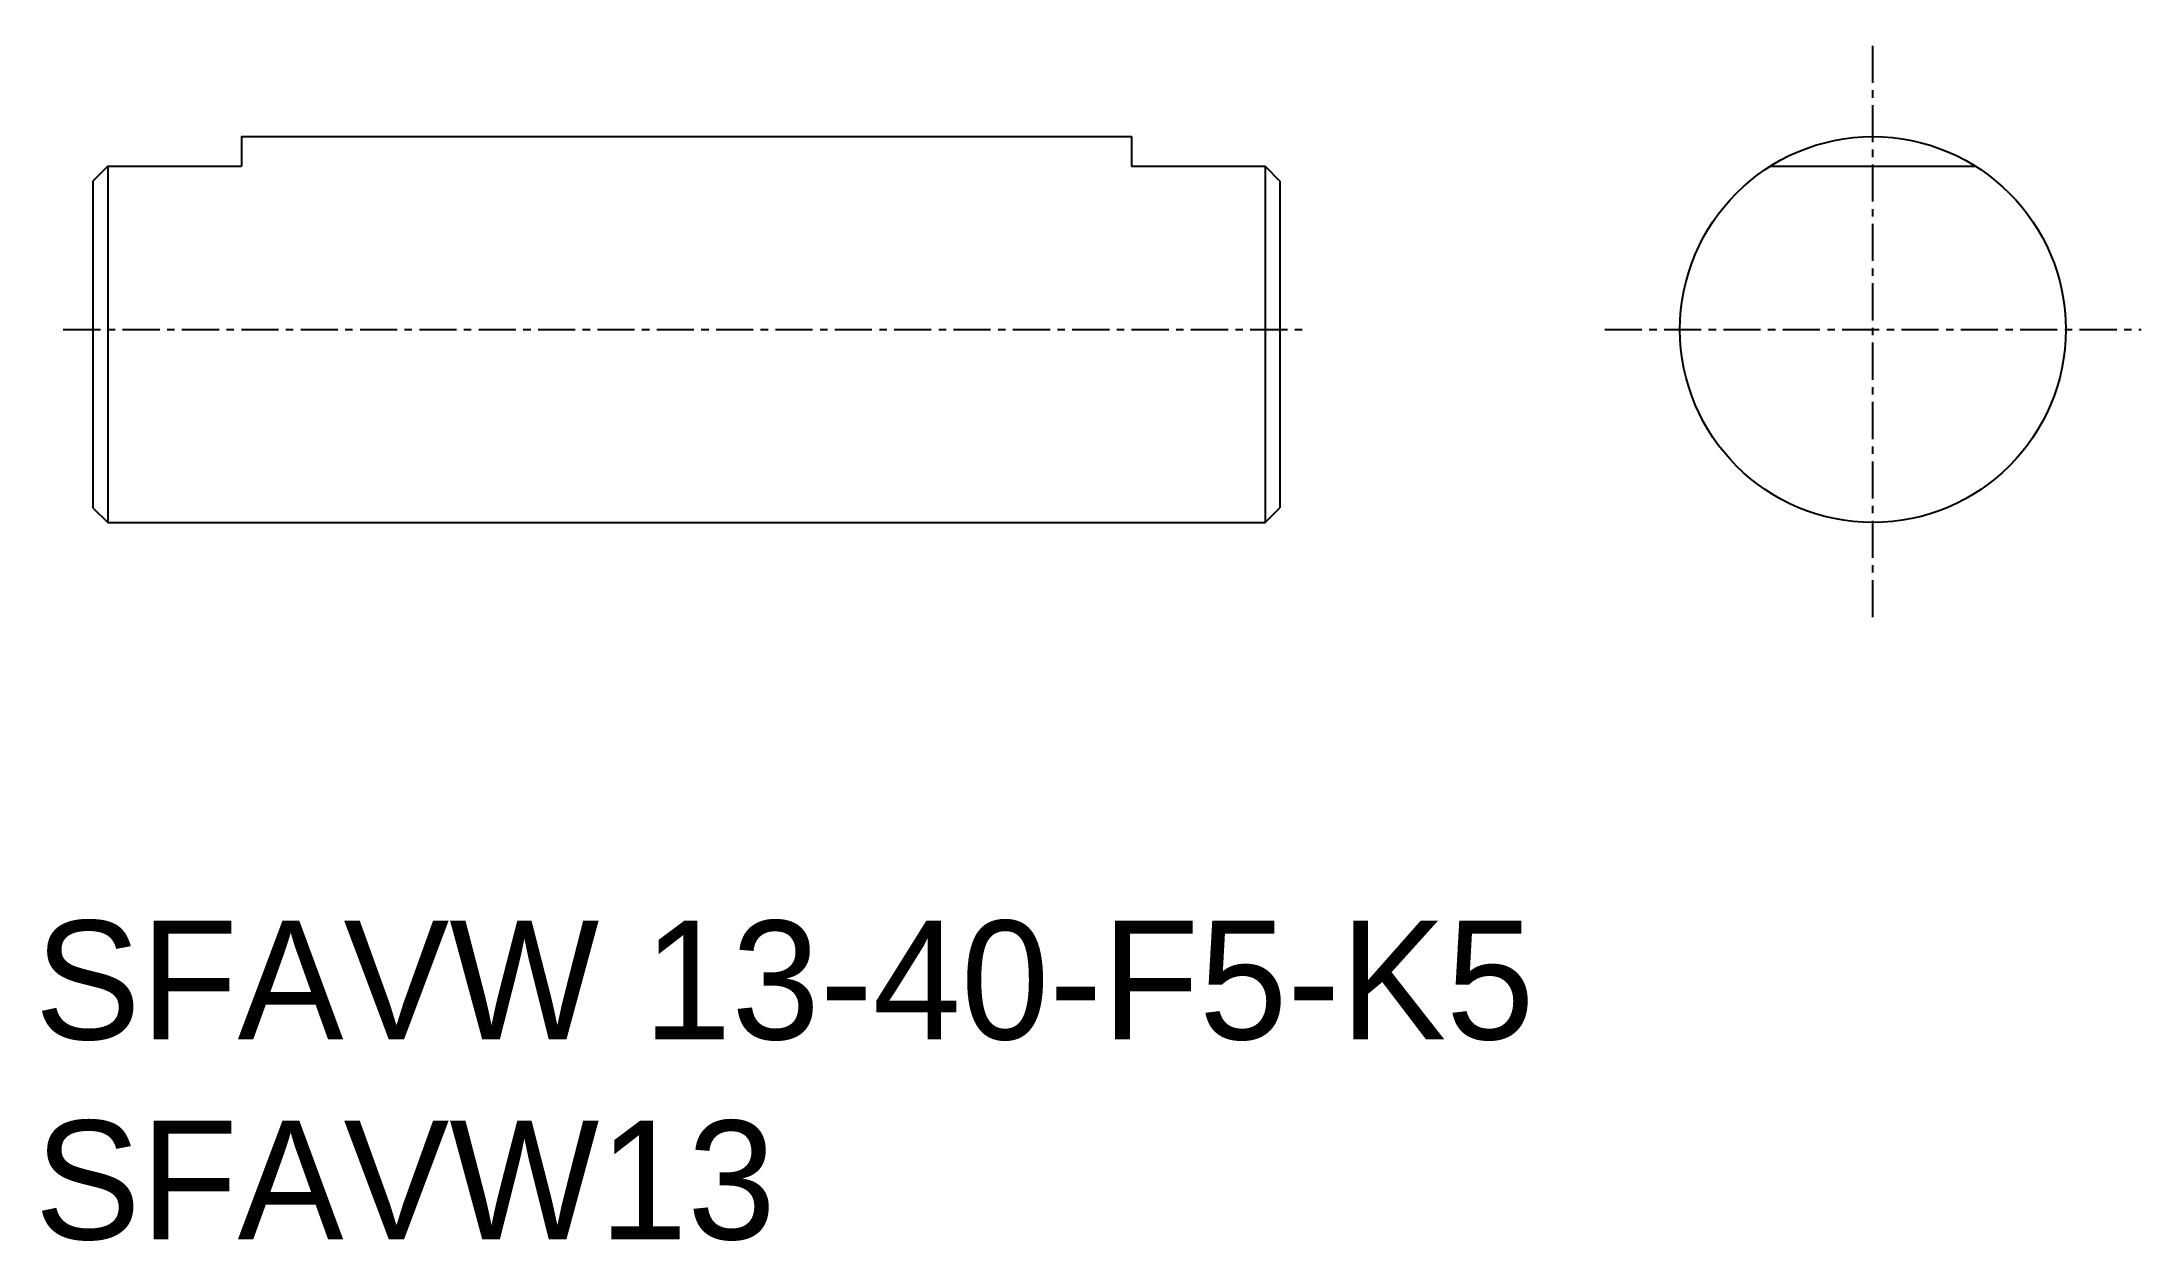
# Model space of a CAD drawing. Extents: x 134.2 to 204.9, y 126 to 166.4.
import ezdxf

# ---------------------------------------------------------------- set-up
doc = ezdxf.new("R2010")
doc.units = 0
doc.linetypes.add('CENTER', pattern=[2, 1.25, -0.25, 0.25, -0.25])
doc.layers.get('0').update_dxf_attribs({"linetype": 'CONTINUOUS'})
doc.layers.add('CENTER', color=1, linetype='CENTER')

msp = doc.modelspace()

# ---------------------------------------------------------------- linework, layer by layer
at = {"color": 7, "linetype": 'CONTINUOUS'}
for p, q in [((140.889, 163.166), (170.889, 163.166)), ((140.889, 163.166), (140.889, 162.166)), ((170.889, 163.166), (170.889, 162.166)), ((136.389, 162.166), (135.889, 161.666)), ((136.389, 162.166), (136.389, 150.166)), ((136.389, 162.166), (140.889, 162.166)), ((170.889, 162.166), (175.389, 162.166)), ((175.389, 162.166), (175.389, 150.166)), ((175.389, 162.166), (175.889, 161.666)), ((192.404, 162.166), (199.332, 162.166)), ((135.889, 161.666), (135.889, 150.666)), ((175.889, 161.666), (175.889, 150.666)), ((135.889, 150.666), (136.389, 150.166)), ((175.389, 150.166), (175.889, 150.666)), ((136.389, 150.166), (175.389, 150.166)), ((146.139, 150.166), (146.139, 150.166)), ((155.889, 150.166), (155.889, 150.166))]:
    msp.add_line(p, q, dxfattribs=at)
msp.add_circle((195.868, 156.666), 6.5, dxfattribs=at)
at = {"layer": 'CENTER', "color": 1, "linetype": 'CENTER'}
for p, q in [((195.868, 146.977), (195.868, 166.355)), ((134.889, 156.666), (176.889, 156.666)), ((186.833, 156.666), (204.903, 156.666))]:
    msp.add_line(p, q, dxfattribs=at)

# ---------------------------------------------------------------- texts
at = {"color": 7, "linetype": 'CONTINUOUS'}
for s, p in [('SFAVW 13-40-F5-K5', (133.928, 132.753)), ('SFAVW13', (133.928, 126.017))]:
    msp.add_text(s, height=4, dxfattribs=at).set_placement(p)

doc.saveas('drawing.dxf')
